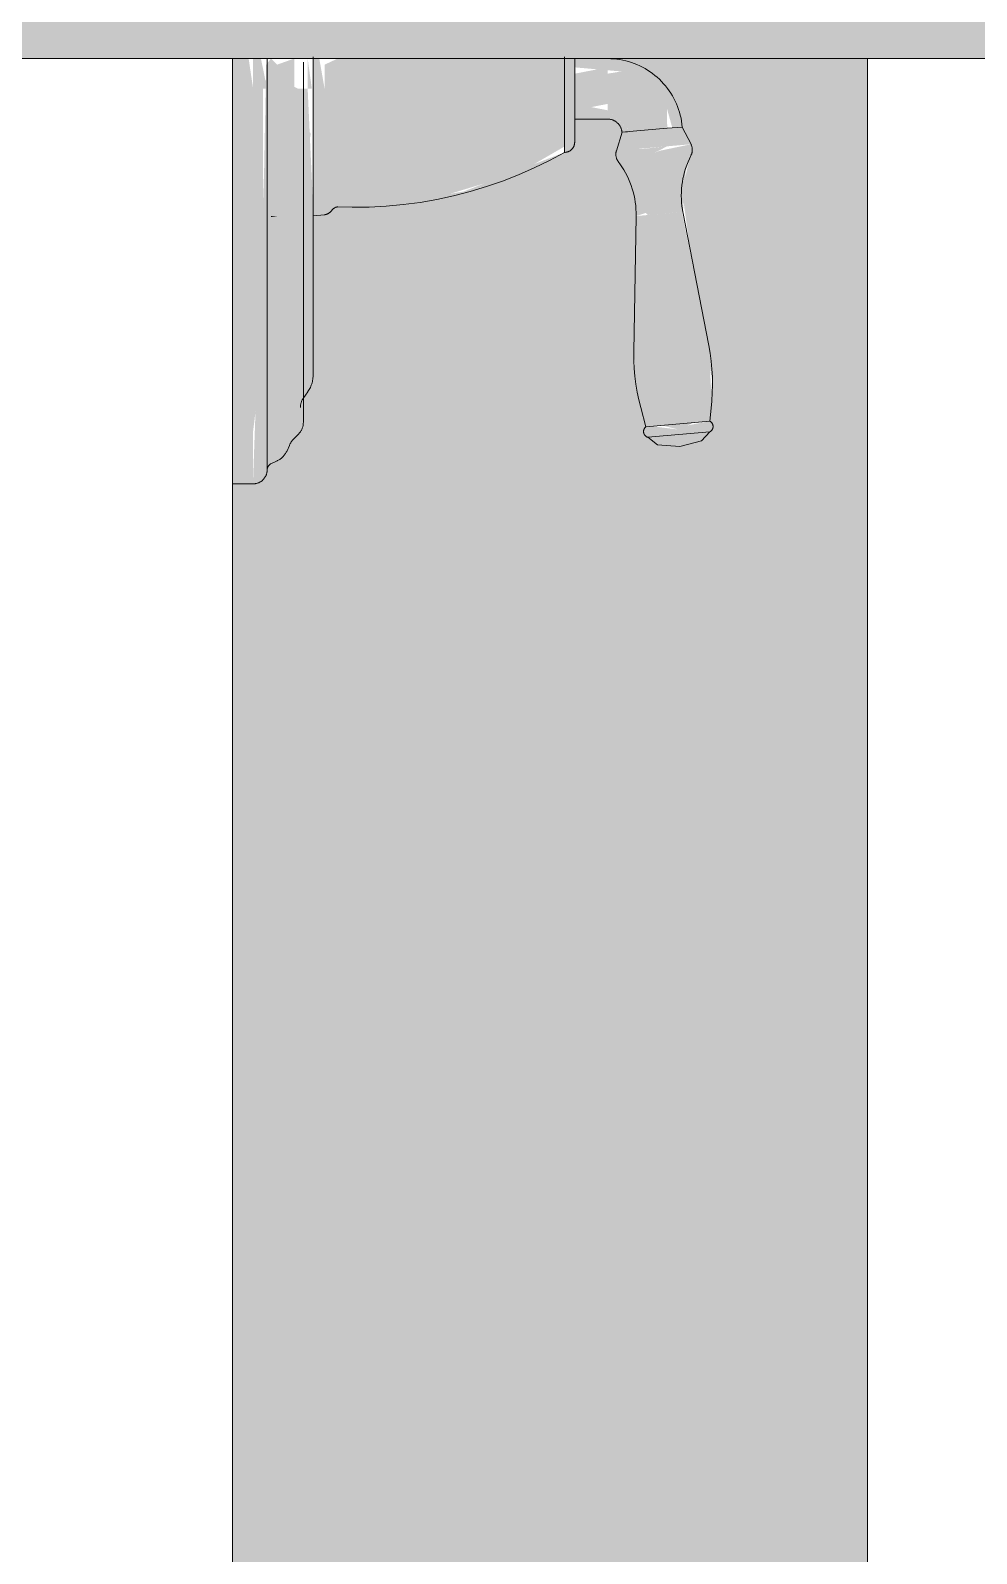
# Model space of a CAD drawing. Header units: inches. Extents: x 20478 to 36684, y -248 to 750.
# Drawn here: x 27580.21 to 27588.59, y 35.02 to 48.52 of the extents above; entities that cross this region are included whole.
import ezdxf

# ---------------------------------------------------------------- set-up
doc = ezdxf.new("R2010")
doc.units = ezdxf.units.IN
doc.header["$MEASUREMENT"] = 0
for name, color, linetype, lineweight in [('G-ANNO-TEXT', 231, 'Continuous', 9), ('I-WALL', 2, 'Continuous', 13), ('P-SANR-FIXT', 6, 'Continuous', 9), ('S-BEAM', 12, 'Continuous', 9)]:
    doc.layers.add(name, color=color, linetype=linetype, lineweight=lineweight)

# ---------------------------------------------------------------- blocks, each defined once
blk = doc.blocks.new('Shower-Kohler-Devonshire-T396_4X - Oil Rubbed Bronze-V52-Elevation - South')
at = {"layer": 'P-SANR-FIXT'}
h = blk.add_hatch(color=10, dxfattribs=at)
h.paths.add_polyline_path([(25355.328, 48), (25355.51, 48), (25355.47, 48.268), (25355.328, 48.268)], flags=0)
h.paths.add_polyline_path([(25355.51, 51.305), (25355.51, 51.447), (25355.328, 51.447), (25355.328, 51.305), (25355.39, 51.305)], flags=0)
for points in [[(25355.634, 48), (25355.579, 48.268), (25355.51, 48.268), (25355.51, 48), (25355.598, 48)], [(25355.993, 48), (25356.03, 48), (25355.993, 48.268)], [(25356.143, 48), (25356.096, 48.268), (25356.042, 48.268), (25356.042, 48)], [(25356.897, 48), (25358.268, 48), (25358.268, 48.268), (25356.259, 48.268), (25356.259, 48)], [(25358.359, 47.81), (25358.649, 47.866), (25358.649, 48.19), (25358.359, 48.134), (25358.359, 47.866)], [(25358.856, 47.622), (25359.178, 47.65), (25359.173, 47.942), (25359.098, 48.093), (25358.894, 48.173), (25358.649, 48.134), (25358.649, 47.81), (25358.831, 47.644)], [(25355.328, 44.553), (25355.51, 44.553), (25355.51, 48), (25355.328, 48), (25355.328, 44.969)], [(25355.874, 47.628), (25355.912, 47.707), (25355.874, 48)], [(25355.953, 47.649), (25355.993, 47.743), (25355.953, 48)], [(25356.042, 46.93), (25356.143, 46.939), (25356.143, 48), (25356.042, 48), (25356.042, 47.135)], [(25356.744, 46.983), (25357.02, 46.999), (25357.865, 47.255), (25358.268, 47.489), (25358.268, 48), (25356.259, 48), (25356.259, 47.004), (25356.484, 46.994)], [(25355.993, 47.472), (25356.021, 47.6), (25355.993, 47.649)], [(25358.728, 47.451), (25359.389, 47.509), (25359.311, 47.661), (25358.778, 47.615), (25358.732, 47.466)], [(25359.006, 46.882), (25359.317, 46.909), (25359.34, 47.261), (25359.374, 47.38), (25358.764, 47.327), (25358.886, 46.996)], [(25359.062, 47.432), (25359.178, 47.491), (25358.911, 47.462)], [(25355.722, 46.872), (25355.765, 47.292), (25355.722, 47.131)], [(25355.668, 46.864), (25355.722, 46.872), (25355.668, 46.872)], [(25358.882, 45.669), (25359.546, 45.727), (25359.308, 46.908), (25358.903, 46.873)], [(25358.943, 45.176), (25359.572, 45.23), (25359.546, 45.727), (25358.882, 45.669), (25358.911, 45.338)], [(25358.989, 45.006), (25359.556, 45.055), (25359.572, 45.23), (25358.943, 45.176)], [(25359.277, 44.981), (25359.414, 45.043), (25359.131, 45.018)], [(25359.286, 44.875), (25359.418, 44.949), (25359.143, 44.925)]]:
    blk.add_hatch(color=10, dxfattribs=at).paths.add_polyline_path(points, flags=0)
h = blk.add_hatch(color=10, dxfattribs=at)
h.paths.add_polyline_path([(25355.6, 47.044), (25355.634, 47.179), (25355.61, 47.177)], flags=0)
h.paths.add_polyline_path([(25355.51, 44.969), (25355.597, 45.679), (25355.598, 48), (25355.51, 48), (25355.51, 45.36)], flags=0)
at = {"layer": 'P-SANR-FIXT', "color": 250}
for p, q in [((25356.042, 48), (25356.042, 48.283)), ((25358.268, 48.284), (25358.268, 48)), ((25358.359, 48), (25358.359, 48.268)), ((25358.359, 48.268), (25358.359, 48.19)), ((25356.042, 46.93), (25356.042, 48)), ((25358.268, 48), (25358.268, 47.437)), ((25358.359, 47.732), (25358.359, 48)), ((25358.359, 47.81), (25358.359, 47.732)), ((25358.359, 47.732), (25358.649, 47.732)), ((25359.178, 47.65), (25358.777, 47.615)), ((25359.311, 47.661), (25359.178, 47.65)), ((25359.178, 47.65), (25359.311, 47.661)), ((25359.389, 47.509), (25359.311, 47.661)), ((25358.778, 47.615), (25358.728, 47.451)), ((25358.778, 47.615), (25358.826, 47.619)), ((25359.374, 47.38), (25359.39, 47.414)), ((25358.743, 47.357), (25358.764, 47.327)), ((25356.042, 46.875), (25356.143, 46.884)), ((25356.191, 46.907), (25356.223, 46.939)), ((25358.903, 46.873), (25358.882, 45.669)), ((25359.546, 45.727), (25359.317, 46.909)), ((25355.953, 45.257), (25355.993, 45.315)), ((25359.556, 45.055), (25359.572, 45.23)), ((25358.943, 45.176), (25358.989, 45.006)), ((25355.874, 44.903), (25355.912, 44.941)), ((25358.989, 45.006), (25359.556, 45.055)), ((25359.006, 44.913), (25359.556, 44.961)), ((25359.556, 44.961), (25359.418, 44.949)), ((25355.81, 44.793), (25355.831, 44.841)), ((25359.143, 44.925), (25359.006, 44.913)), ((25355.668, 44.678), (25355.722, 44.703)), ((25355.328, 44.5), (25355.51, 44.5))]:
    blk.add_line(p, q, dxfattribs=at)
at = {"layer": 'P-SANR-FIXT', "color": 250, "flags": 128}
for points in [[(25355.634, 48), (25355.634, 48.135), (25355.634, 48.268)], [(25355.634, 48.268), (25355.634, 48.171), (25355.634, 48.036), (25355.634, 48)], [(25355.955, 48), (25355.955, 48.118), (25355.955, 48.236)], [(25356.042, 48), (25356.042, 48.101), (25356.042, 48.202), (25356.042, 48.268)], [(25358.359, 48.27), (25358.359, 48.255), (25358.359, 48.239), (25358.359, 48.222), (25358.359, 48.205), (25358.359, 48.188)], [(25358.359, 48), (25358.359, 48.019), (25358.359, 48.038), (25358.359, 48.056), (25358.359, 48.075), (25358.359, 48.094), (25358.359, 48.112), (25358.359, 48.13), (25358.359, 48.148), (25358.359, 48.166), (25358.359, 48.184), (25358.359, 48.201), (25358.359, 48.218), (25358.359, 48.234), (25358.359, 48.25), (25358.359, 48.266)], [(25359.311, 47.661), (25359.308, 47.688), (25359.305, 47.714), (25359.3, 47.74), (25359.294, 47.766), (25359.287, 47.792), (25359.279, 47.817), (25359.27, 47.842), (25359.26, 47.867), (25359.249, 47.891), (25359.237, 47.915), (25359.224, 47.938), (25359.21, 47.961), (25359.195, 47.983), (25359.179, 48.004), (25359.163, 48.025), (25359.146, 48.045), (25359.128, 48.065), (25359.109, 48.084), (25359.089, 48.102), (25359.069, 48.119), (25359.048, 48.135), (25359.027, 48.151), (25359.004, 48.165), (25358.982, 48.179), (25358.958, 48.192), (25358.935, 48.204), (25358.91, 48.215), (25358.886, 48.225), (25358.861, 48.234), (25358.835, 48.241), (25358.81, 48.248), (25358.784, 48.254), (25358.758, 48.259), (25358.731, 48.263), (25358.705, 48.266), (25358.678, 48.267), (25358.652, 48.268)], [(25355.634, 48), (25355.634, 47.865), (25355.634, 47.73), (25355.634, 47.596), (25355.634, 47.462), (25355.634, 47.329), (25355.634, 47.197), (25355.634, 47.067), (25355.634, 46.938), (25355.634, 46.81), (25355.634, 46.685), (25355.634, 46.562), (25355.634, 46.441), (25355.634, 46.322), (25355.634, 46.206), (25355.634, 46.093), (25355.634, 45.983), (25355.634, 45.877), (25355.634, 45.773), (25355.634, 45.674), (25355.634, 45.578), (25355.634, 45.485), (25355.634, 45.397), (25355.634, 45.313), (25355.634, 45.234), (25355.634, 45.159), (25355.634, 45.088), (25355.634, 45.022), (25355.634, 44.961), (25355.634, 44.904), (25355.634, 44.853), (25355.634, 44.806), (25355.634, 44.765), (25355.634, 44.729), (25355.634, 44.698), (25355.634, 44.672), (25355.634, 44.652), (25355.634, 44.637), (25355.634, 44.628), (25355.634, 44.623), (25355.634, 44.623)], [(25355.634, 44.623), (25355.634, 44.626), (25355.634, 44.634), (25355.634, 44.647), (25355.634, 44.666), (25355.634, 44.691), (25355.634, 44.72), (25355.634, 44.755), (25355.634, 44.795), (25355.634, 44.84), (25355.634, 44.89), (25355.634, 44.945), (25355.634, 45.005), (25355.634, 45.07), (25355.634, 45.139), (25355.634, 45.213), (25355.634, 45.291), (25355.634, 45.374), (25355.634, 45.461), (25355.634, 45.552), (25355.634, 45.647), (25355.634, 45.746), (25355.634, 45.848), (25355.634, 45.954), (25355.634, 46.063), (25355.634, 46.176), (25355.634, 46.291), (25355.634, 46.408), (25355.634, 46.529), (25355.634, 46.652), (25355.634, 46.776), (25355.634, 46.903), (25355.634, 47.032), (25355.634, 47.162), (25355.634, 47.293), (25355.634, 47.426), (25355.634, 47.56), (25355.634, 47.694), (25355.634, 47.829), (25355.634, 47.964), (25355.634, 48)], [(25355.955, 45.043), (25355.955, 45.046), (25355.955, 45.053), (25355.955, 45.065), (25355.955, 45.081), (25355.955, 45.102), (25355.955, 45.128), (25355.955, 45.159), (25355.955, 45.194), (25355.955, 45.233), (25355.955, 45.277), (25355.955, 45.325), (25355.955, 45.378), (25355.955, 45.434), (25355.955, 45.495), (25355.955, 45.56), (25355.955, 45.629), (25355.955, 45.701), (25355.955, 45.777), (25355.955, 45.857), (25355.955, 45.94), (25355.955, 46.027), (25355.955, 46.116), (25355.955, 46.209), (25355.955, 46.304), (25355.955, 46.403), (25355.955, 46.503), (25355.955, 46.607), (25355.955, 46.712), (25355.955, 46.819), (25355.955, 46.929), (25355.955, 47.04), (25355.955, 47.152), (25355.955, 47.266), (25355.955, 47.381), (25355.955, 47.497), (25355.955, 47.614), (25355.955, 47.732), (25355.955, 47.85), (25355.955, 47.968), (25355.955, 48)], [(25356.042, 45.47), (25356.042, 45.472), (25356.042, 45.478), (25356.042, 45.488), (25356.042, 45.503), (25356.042, 45.521), (25356.042, 45.543), (25356.042, 45.569), (25356.042, 45.599), (25356.042, 45.632), (25356.042, 45.67), (25356.042, 45.711), (25356.042, 45.756), (25356.042, 45.805), (25356.042, 45.857), (25356.042, 45.912), (25356.042, 45.971), (25356.042, 46.033), (25356.042, 46.098), (25356.042, 46.166), (25356.042, 46.238), (25356.042, 46.312), (25356.042, 46.388), (25356.042, 46.467), (25356.042, 46.549), (25356.042, 46.633), (25356.042, 46.719), (25356.042, 46.808), (25356.042, 46.898), (25356.042, 46.99), (25356.042, 47.083), (25356.042, 47.178), (25356.042, 47.275), (25356.042, 47.372), (25356.042, 47.471), (25356.042, 47.57), (25356.042, 47.67), (25356.042, 47.771), (25356.042, 47.872), (25356.042, 47.973), (25356.042, 48)], [(25358.359, 47.529), (25358.359, 47.529), (25358.359, 47.53), (25358.359, 47.532), (25358.359, 47.535), (25358.359, 47.538), (25358.359, 47.542), (25358.359, 47.547), (25358.359, 47.552), (25358.359, 47.559), (25358.359, 47.566), (25358.359, 47.573), (25358.359, 47.582), (25358.359, 47.591), (25358.359, 47.601), (25358.359, 47.611), (25358.359, 47.622), (25358.359, 47.633), (25358.359, 47.646), (25358.359, 47.658), (25358.359, 47.672), (25358.359, 47.685), (25358.359, 47.7), (25358.359, 47.714), (25358.359, 47.73), (25358.359, 47.745), (25358.359, 47.761), (25358.359, 47.778), (25358.359, 47.795), (25358.359, 47.812), (25358.359, 47.829), (25358.359, 47.847), (25358.359, 47.865), (25358.359, 47.883), (25358.359, 47.901), (25358.359, 47.92), (25358.359, 47.939), (25358.359, 47.957), (25358.359, 47.976), (25358.359, 47.995), (25358.359, 48)], [(25358.359, 47.816), (25358.359, 47.799), (25358.359, 47.782), (25358.359, 47.766), (25358.359, 47.75), (25358.359, 47.734), (25358.359, 47.718), (25358.359, 47.704), (25358.359, 47.689), (25358.359, 47.675), (25358.359, 47.662), (25358.359, 47.649), (25358.359, 47.637), (25358.359, 47.625), (25358.359, 47.614), (25358.359, 47.603), (25358.359, 47.593), (25358.359, 47.584), (25358.359, 47.576), (25358.359, 47.568), (25358.359, 47.561), (25358.359, 47.554), (25358.359, 47.548), (25358.359, 47.543), (25358.359, 47.539), (25358.359, 47.535), (25358.359, 47.533), (25358.359, 47.53), (25358.359, 47.529), (25358.359, 47.529)], [(25355.955, 47.646), (25355.955, 47.529), (25355.955, 47.413), (25355.955, 47.297), (25355.955, 47.183), (25355.955, 47.07), (25355.955, 46.959), (25355.955, 46.849), (25355.955, 46.741), (25355.955, 46.635), (25355.955, 46.531), (25355.955, 46.43), (25355.955, 46.331), (25355.955, 46.234), (25355.955, 46.141), (25355.955, 46.051), (25355.955, 45.963), (25355.955, 45.879), (25355.955, 45.798), (25355.955, 45.721), (25355.955, 45.648), (25355.955, 45.578), (25355.955, 45.512), (25355.955, 45.45), (25355.955, 45.392), (25355.955, 45.339), (25355.955, 45.289), (25355.955, 45.244), (25355.955, 45.204), (25355.955, 45.168), (25355.955, 45.136), (25355.955, 45.109), (25355.955, 45.087), (25355.955, 45.069), (25355.955, 45.056), (25355.955, 45.047), (25355.955, 45.044), (25355.955, 45.043)], [(25358.649, 47.732), (25358.655, 47.732), (25358.66, 47.732), (25358.665, 47.731), (25358.67, 47.73), (25358.675, 47.729), (25358.68, 47.728), (25358.685, 47.727), (25358.69, 47.725), (25358.695, 47.724), (25358.699, 47.722), (25358.704, 47.72), (25358.709, 47.717), (25358.713, 47.715), (25358.718, 47.712), (25358.722, 47.71), (25358.726, 47.707), (25358.73, 47.703), (25358.734, 47.7), (25358.738, 47.697), (25358.742, 47.693), (25358.745, 47.689), (25358.748, 47.685), (25358.752, 47.681), (25358.755, 47.677), (25358.758, 47.673), (25358.76, 47.669), (25358.763, 47.664), (25358.765, 47.66), (25358.767, 47.655), (25358.769, 47.65), (25358.771, 47.645), (25358.772, 47.64), (25358.774, 47.635), (25358.775, 47.63), (25358.776, 47.625), (25358.777, 47.62), (25358.777, 47.615), (25358.777, 47.615)], [(25358.359, 47.529), (25358.359, 47.525), (25358.358, 47.521), (25358.358, 47.518), (25358.358, 47.514), (25358.357, 47.51), (25358.356, 47.507), (25358.355, 47.503), (25358.354, 47.5), (25358.353, 47.496), (25358.352, 47.493), (25358.35, 47.49), (25358.348, 47.486), (25358.347, 47.483), (25358.345, 47.48), (25358.343, 47.477), (25358.341, 47.474), (25358.338, 47.471), (25358.336, 47.468), (25358.334, 47.465), (25358.331, 47.463), (25358.328, 47.46), (25358.326, 47.458), (25358.323, 47.456), (25358.32, 47.454), (25358.317, 47.451), (25358.314, 47.45), (25358.31, 47.448), (25358.307, 47.446), (25358.304, 47.445), (25358.3, 47.443), (25358.297, 47.442), (25358.293, 47.441), (25358.29, 47.44), (25358.286, 47.439), (25358.283, 47.438), (25358.279, 47.438), (25358.275, 47.437), (25358.272, 47.437), (25358.268, 47.437), (25358.268, 47.437)], [(25359.389, 47.509), (25359.39, 47.505), (25359.392, 47.501), (25359.394, 47.497), (25359.395, 47.493), (25359.396, 47.489), (25359.397, 47.485), (25359.398, 47.48), (25359.399, 47.476), (25359.4, 47.472), (25359.4, 47.468), (25359.4, 47.463), (25359.4, 47.459), (25359.4, 47.455), (25359.4, 47.45), (25359.399, 47.446), (25359.399, 47.442), (25359.398, 47.437), (25359.397, 47.433), (25359.396, 47.429), (25359.395, 47.425), (25359.393, 47.421), (25359.391, 47.417), (25359.39, 47.414)], [(25358.268, 47.437), (25358.134, 47.365), (25357.999, 47.299), (25357.86, 47.238), (25357.719, 47.183), (25357.577, 47.134), (25357.432, 47.09), (25357.285, 47.052), (25357.138, 47.02), (25356.989, 46.994), (25356.839, 46.974), (25356.688, 46.96), (25356.537, 46.952), (25356.386, 46.95), (25356.259, 46.953)], [(25358.743, 47.357), (25358.74, 47.361), (25358.738, 47.365), (25358.736, 47.368), (25358.734, 47.372), (25358.732, 47.376), (25358.73, 47.38), (25358.729, 47.384), (25358.728, 47.388), (25358.726, 47.393), (25358.725, 47.397), (25358.725, 47.401), (25358.724, 47.405), (25358.724, 47.41), (25358.723, 47.414), (25358.723, 47.418), (25358.723, 47.423), (25358.723, 47.427), (25358.724, 47.431), (25358.724, 47.436), (25358.725, 47.44), (25358.726, 47.444), (25358.727, 47.448), (25358.728, 47.451)], [(25359.374, 47.38), (25359.362, 47.352), (25359.351, 47.324), (25359.341, 47.295), (25359.332, 47.265), (25359.324, 47.235), (25359.317, 47.205), (25359.312, 47.175), (25359.308, 47.145), (25359.305, 47.114), (25359.303, 47.084), (25359.302, 47.053), (25359.303, 47.022), (25359.305, 46.991), (25359.308, 46.961), (25359.313, 46.931), (25359.317, 46.909)], [(25358.903, 46.873), (25358.903, 46.904), (25358.901, 46.934), (25358.899, 46.965), (25358.895, 46.995), (25358.89, 47.026), (25358.884, 47.056), (25358.877, 47.086), (25358.868, 47.115), (25358.858, 47.144), (25358.847, 47.173), (25358.835, 47.201), (25358.822, 47.229), (25358.808, 47.256), (25358.793, 47.283), (25358.776, 47.309), (25358.764, 47.327)], [(25356.042, 46.922), (25356.042, 46.832), (25356.042, 46.743), (25356.042, 46.656), (25356.042, 46.572), (25356.042, 46.489), (25356.042, 46.409), (25356.042, 46.332), (25356.042, 46.257), (25356.042, 46.185), (25356.042, 46.116), (25356.042, 46.05), (25356.042, 45.987), (25356.042, 45.928), (25356.042, 45.871), (25356.042, 45.818), (25356.042, 45.769), (25356.042, 45.723), (25356.042, 45.681), (25356.042, 45.642), (25356.042, 45.607), (25356.042, 45.577), (25356.042, 45.549), (25356.042, 45.526), (25356.042, 45.507), (25356.042, 45.492), (25356.042, 45.481), (25356.042, 45.474), (25356.042, 45.47), (25356.042, 45.47)], [(25356.191, 46.907), (25356.189, 46.905), (25356.187, 46.903), (25356.184, 46.901), (25356.182, 46.899), (25356.179, 46.897), (25356.177, 46.895), (25356.174, 46.894), (25356.171, 46.892), (25356.168, 46.891), (25356.165, 46.89), (25356.163, 46.889), (25356.16, 46.888), (25356.157, 46.887), (25356.153, 46.886), (25356.15, 46.885), (25356.147, 46.885), (25356.144, 46.884), (25356.143, 46.884)], [(25356.259, 46.953), (25356.257, 46.953), (25356.255, 46.953), (25356.253, 46.953), (25356.251, 46.952), (25356.249, 46.952), (25356.248, 46.952), (25356.246, 46.951), (25356.244, 46.951), (25356.242, 46.95), (25356.24, 46.95), (25356.239, 46.949), (25356.237, 46.948), (25356.235, 46.947), (25356.233, 46.946), (25356.232, 46.945), (25356.23, 46.944), (25356.229, 46.943), (25356.227, 46.942), (25356.226, 46.941), (25356.224, 46.94), (25356.223, 46.939)], [(25358.943, 45.176), (25358.926, 45.244), (25358.912, 45.313), (25358.9, 45.383), (25358.891, 45.453), (25358.885, 45.523), (25358.882, 45.594), (25358.882, 45.665), (25358.882, 45.669)], [(25359.546, 45.727), (25359.558, 45.658), (25359.568, 45.587), (25359.574, 45.517), (25359.578, 45.447), (25359.579, 45.376), (25359.577, 45.305), (25359.572, 45.235), (25359.572, 45.23)], [(25356.042, 45.47), (25356.042, 45.459), (25356.041, 45.449), (25356.04, 45.438), (25356.039, 45.427), (25356.037, 45.416), (25356.035, 45.406), (25356.032, 45.395), (25356.029, 45.385), (25356.025, 45.375), (25356.021, 45.365), (25356.017, 45.355), (25356.012, 45.345), (25356.007, 45.336), (25356.001, 45.326), (25355.995, 45.317), (25355.993, 45.315)], [(25355.953, 45.257), (25355.95, 45.253), (25355.947, 45.248), (25355.944, 45.243), (25355.942, 45.238), (25355.939, 45.233), (25355.937, 45.228), (25355.935, 45.222), (25355.934, 45.217), (25355.932, 45.212), (25355.931, 45.206), (25355.93, 45.201), (25355.929, 45.195), (25355.928, 45.189), (25355.928, 45.184), (25355.928, 45.178), (25355.928, 45.177)], [(25355.955, 45.043), (25355.954, 45.038), (25355.954, 45.032), (25355.953, 45.026), (25355.953, 45.02), (25355.952, 45.015), (25355.95, 45.009), (25355.949, 45.004), (25355.947, 44.998), (25355.945, 44.993), (25355.943, 44.987), (25355.941, 44.982), (25355.938, 44.977), (25355.935, 44.972), (25355.932, 44.967), (25355.929, 44.962), (25355.926, 44.957), (25355.922, 44.953), (25355.919, 44.948), (25355.915, 44.944), (25355.912, 44.941)], [(25359.006, 44.913), (25359.004, 44.914), (25359.002, 44.914), (25359, 44.915), (25358.998, 44.916), (25358.996, 44.917), (25358.994, 44.918), (25358.992, 44.919), (25358.991, 44.92), (25358.989, 44.922), (25358.987, 44.923), (25358.986, 44.925), (25358.984, 44.926), (25358.983, 44.928), (25358.981, 44.929), (25358.98, 44.931), (25358.979, 44.932), (25358.977, 44.934), (25358.976, 44.936), (25358.975, 44.938), (25358.974, 44.94), (25358.973, 44.942), (25358.972, 44.944), (25358.972, 44.946), (25358.971, 44.948), (25358.97, 44.95), (25358.97, 44.952), (25358.969, 44.954), (25358.969, 44.956), (25358.969, 44.958), (25358.969, 44.96), (25358.969, 44.962), (25358.969, 44.964), (25358.969, 44.966), (25358.969, 44.969), (25358.969, 44.971), (25358.969, 44.973), (25358.97, 44.975), (25358.97, 44.977), (25358.971, 44.979), (25358.972, 44.981), (25358.972, 44.983), (25358.973, 44.985), (25358.974, 44.987), (25358.975, 44.989), (25358.976, 44.991), (25358.977, 44.992), (25358.978, 44.994), (25358.98, 44.996), (25358.981, 44.998), (25358.982, 44.999), (25358.984, 45.001), (25358.985, 45.002), (25358.987, 45.004), (25358.988, 45.005), (25358.989, 45.006)], [(25359.29, 44.832), (25359.482, 44.88), (25359.556, 44.961)], [(25359.556, 44.961), (25359.482, 44.88), (25359.29, 44.832)], [(25359.556, 45.055), (25359.558, 45.054), (25359.559, 45.053), (25359.561, 45.052), (25359.563, 45.051), (25359.565, 45.049), (25359.566, 45.048), (25359.568, 45.047), (25359.569, 45.045), (25359.571, 45.044), (25359.572, 45.042), (25359.573, 45.04), (25359.575, 45.039), (25359.576, 45.037), (25359.577, 45.035), (25359.578, 45.033), (25359.579, 45.031), (25359.58, 45.029), (25359.581, 45.027), (25359.581, 45.025), (25359.582, 45.023), (25359.583, 45.021), (25359.583, 45.019), (25359.583, 45.017), (25359.584, 45.015), (25359.584, 45.013), (25359.584, 45.011), (25359.584, 45.009), (25359.584, 45.007), (25359.584, 45.004), (25359.584, 45.002), (25359.584, 45), (25359.583, 44.998), (25359.583, 44.996), (25359.582, 44.994), (25359.582, 44.992), (25359.581, 44.99), (25359.58, 44.988), (25359.579, 44.986), (25359.578, 44.984), (25359.577, 44.982), (25359.576, 44.98), (25359.575, 44.979), (25359.574, 44.977), (25359.573, 44.975), (25359.571, 44.974), (25359.57, 44.972), (25359.569, 44.97), (25359.567, 44.969), (25359.565, 44.968), (25359.564, 44.966), (25359.562, 44.965), (25359.56, 44.964), (25359.559, 44.963), (25359.557, 44.962), (25359.556, 44.961)], [(25355.874, 44.903), (25355.868, 44.897), (25355.863, 44.891), (25355.857, 44.884), (25355.852, 44.878), (25355.848, 44.871), (25355.843, 44.864), (25355.839, 44.857), (25355.835, 44.85), (25355.832, 44.842), (25355.831, 44.841)], [(25359.006, 44.913), (25359.093, 44.846), (25359.29, 44.832)], [(25359.29, 44.832), (25359.093, 44.846), (25359.006, 44.913)], [(25355.668, 44.678), (25355.666, 44.677), (25355.664, 44.676), (25355.662, 44.674), (25355.66, 44.673), (25355.658, 44.672), (25355.656, 44.67), (25355.654, 44.669), (25355.652, 44.667), (25355.651, 44.665), (25355.649, 44.663), (25355.647, 44.662), (25355.646, 44.66), (25355.645, 44.658), (25355.643, 44.656), (25355.642, 44.654), (25355.641, 44.652), (25355.64, 44.649), (25355.639, 44.647), (25355.638, 44.645), (25355.637, 44.643), (25355.636, 44.64), (25355.636, 44.638), (25355.635, 44.636), (25355.635, 44.633), (25355.634, 44.631), (25355.634, 44.629), (25355.634, 44.626), (25355.634, 44.624), (25355.634, 44.623)], [(25355.81, 44.793), (25355.807, 44.786), (25355.803, 44.78), (25355.8, 44.774), (25355.796, 44.768), (25355.792, 44.762), (25355.788, 44.756), (25355.783, 44.75), (25355.778, 44.745), (25355.773, 44.739), (25355.768, 44.734), (25355.763, 44.73), (25355.757, 44.725), (25355.752, 44.721), (25355.746, 44.716), (25355.74, 44.713), (25355.733, 44.709), (25355.727, 44.706), (25355.722, 44.703)], [(25355.634, 44.623), (25355.634, 44.618), (25355.633, 44.613), (25355.633, 44.608), (25355.632, 44.604), (25355.631, 44.599), (25355.63, 44.594), (25355.629, 44.589), (25355.627, 44.584), (25355.626, 44.58), (25355.624, 44.575), (25355.622, 44.571), (25355.62, 44.566), (25355.617, 44.562), (25355.615, 44.558), (25355.612, 44.554), (25355.609, 44.55), (25355.606, 44.546), (25355.603, 44.542), (25355.6, 44.538), (25355.596, 44.535), (25355.593, 44.531), (25355.589, 44.528), (25355.585, 44.525), (25355.581, 44.522), (25355.577, 44.52), (25355.573, 44.517), (25355.569, 44.515), (25355.564, 44.512), (25355.56, 44.51), (25355.555, 44.508), (25355.55, 44.507), (25355.546, 44.505), (25355.541, 44.504), (25355.536, 44.503), (25355.531, 44.502), (25355.527, 44.501), (25355.522, 44.501), (25355.517, 44.5), (25355.512, 44.5), (25355.51, 44.5)]]:
    blk.add_lwpolyline(points, dxfattribs=at)
blk = doc.blocks.new('Locker Rooms and Restrooms_rvt-2-Elevation - South')
at = {"layer": 'I-WALL'}
h = blk.add_hatch(color=253, dxfattribs=at)
h.paths.add_polyline_path([(25640.378, 32.604), (25640.456, 32.642), (25640.363, 32.755), (25640.376, 32.625)], flags=0)
h.paths.add_polyline_path([(25642.809, 47.616), (25642.862, 47.231), (25642.809, 46.872), (25642.768, 47.344), (25642.809, 47.573)], flags=0)
h.paths.add_polyline_path([(25606.703, 2.244), (25643.203, 2.244), (25643.203, 31.438), (25642.921, 31.438), (25642.921, 32.25), (25640.869, 32.308), (25640.666, 32.35), (25640.598, 32.38), (25640.429, 32.531), (25640.273, 32.806), (25640.228, 32.806), (25640.234, 33.173), (25640.282, 33), (25640.355, 33), (25640.282, 33.225), (25640.427, 33.483), (25640.622, 33.601), (25640.703, 33.601), (25640.732, 33.565), (25641.117, 33.721), (25641.205, 33.686), (25641.885, 33.735), (25642.921, 33.75), (25642.921, 34.563), (25643.203, 34.563), (25643.203, 44.553), (25643.02, 44.553), (25642.973, 45.206), (25642.934, 45.575), (25642.862, 48.215), (25642.809, 48.268), (25642.657, 48.215), (25642.618, 48.268), (25642.577, 48.215), (25642.537, 47.472), (25642.505, 47.786), (25642.488, 46.93), (25642.388, 46.983), (25642.388, 48.268), (25642.271, 48.209), (25642.271, 47.004), (25641.492, 47.004), (25640.666, 47.255), (25640.263, 47.478), (25640.263, 48.268), (25606.703, 48.268), (25606.703, 34.563), (25606.984, 34.563), (25606.984, 33.75), (25608.749, 33.716), (25609.399, 33.553), (25609.342, 33.516), (25609.444, 33.368), (25609.619, 33.184), (25609.674, 33.184), (25609.686, 33.124), (25609.677, 32.806), (25609.633, 32.764), (25609.308, 32.38), (25609.27, 32.413), (25609.219, 32.413), (25609.092, 32.378), (25609.033, 32.339), (25609.008, 32.293), (25608.18, 32.275), (25606.984, 32.219), (25606.984, 31.438), (25606.703, 31.438), (25606.703, 17.884)], flags=0)
h.paths.add_polyline_path([(25648.828, 2.244), (25654.453, 2.244), (25654.453, 48.268), (25651.768, 48.268), (25651.768, 47.437), (25650.873, 47.09), (25650.244, 46.983), (25649.759, 47.004), (25649.759, 48.268), (25649.643, 48.214), (25649.643, 46.939), (25649.542, 46.93), (25649.493, 48), (25649.453, 48), (25649.412, 48), (25649.374, 48.017), (25649.374, 48.268), (25649.222, 48.214), (25649.168, 48.268), (25649.125, 48.214), (25649.107, 47.265), (25649.01, 44.553), (25648.828, 44.553), (25648.828, 34.563), (25649.109, 34.563), (25649.109, 33.75), (25650.845, 33.721), (25651.522, 33.552), (25651.467, 33.516), (25651.553, 33.378), (25651.743, 33.194), (25651.794, 33.164), (25651.811, 33.124), (25651.802, 32.806), (25651.758, 32.764), (25651.433, 32.38), (25651.395, 32.413), (25651.344, 32.413), (25651.217, 32.378), (25651.158, 32.339), (25651.133, 32.293), (25650.305, 32.275), (25649.109, 32.219), (25649.109, 31.438), (25648.828, 31.438), (25648.828, 9.839)], flags=0)
h.paths.add_polyline_path([(25640.869, 32.413), (25640.846, 32.494), (25640.779, 32.47)], flags=0)
h.paths.add_polyline_path([(25651.275, 33.516), (25651.242, 33.64), (25651.177, 33.595), (25651.27, 33.52)], flags=0)
h.paths.add_polyline_path([(25609.15, 33.516), (25609.142, 33.635), (25609.052, 33.595), (25609.145, 33.52)], flags=0)
h.paths.add_polyline_path([(25652.786, 44.875), (25652.738, 44.933), (25652.88, 44.928)], flags=0)
h.paths.add_polyline_path([(25639.244, 44.875), (25639.15, 44.946), (25639.292, 44.892)], flags=0)
h.paths.add_polyline_path([(25639.254, 44.981), (25638.975, 45.055), (25638.965, 45.569), (25638.984, 45.727), (25639.218, 46.909), (25639.311, 46.909), (25639.22, 47.091), (25639.192, 47.255), (25639.156, 47.38), (25639.766, 47.327), (25639.649, 47.022), (25639.628, 46.873), (25639.635, 45.419), (25639.524, 45.007), (25639.292, 44.991)], flags=0)
h.paths.add_polyline_path([(25652.777, 44.981), (25652.486, 45.018), (25652.387, 45.569), (25652.383, 45.713), (25652.403, 46.873), (25652.487, 46.9), (25652.374, 47.081), (25652.299, 47.255), (25652.264, 47.327), (25652.874, 47.38), (25652.81, 47.091), (25652.88, 46.582), (25653.075, 45.419), (25653.046, 45.054), (25652.859, 45.018)], flags=0)
h.paths.add_polyline_path([(25639.468, 47.432), (25639.173, 47.57), (25639.22, 47.661), (25639.352, 47.661), (25639.386, 48), (25639.432, 48.093), (25639.733, 48.158), (25639.881, 48.19), (25640.172, 48.134), (25640.172, 47.81), (25639.881, 47.81), (25639.753, 47.615), (25639.753, 47.456), (25639.564, 47.451)], flags=0)
h.paths.add_polyline_path([(25652.562, 47.432), (25652.249, 47.519), (25652.278, 47.615), (25652.35, 47.626), (25652.149, 47.81), (25651.859, 47.866), (25651.859, 48.19), (25652.494, 48.134), (25652.608, 48.074), (25652.687, 47.784), (25652.723, 47.654), (25652.811, 47.661), (25652.889, 47.509), (25652.611, 47.451)], flags=0)
h.paths.add_polyline_path([(25642.657, 47.628), (25642.618, 47.669), (25642.657, 47.632)], flags=0)
h.paths.add_polyline_path([(25642.483, 51.305), (25643.02, 51.305), (25643.02, 51.447), (25643.203, 51.447), (25643.203, 70.835), (25643.066, 70.858), (25643.066, 73.142), (25643.203, 73.165), (25643.203, 96), (25606.703, 95.999), (25606.703, 51.305), (25638.163, 51.305)], flags=0)
h.paths.add_polyline_path([(25654.453, 51.305), (25654.406, 65.93), (25653.679, 65.293), (25653.558, 65.218), (25653.425, 65.407), (25654.453, 66.474), (25654.442, 66.591), (25653.385, 65.534), (25653.435, 66.231), (25653.558, 66.499), (25654.453, 67.442), (25654.414, 67.442), (25654.009, 67.119), (25653.868, 66.999), (25653.751, 66.957), (25653.58, 66.874), (25653.515, 66.81), (25653.531, 67.576), (25653.191, 68.349), (25652.877, 68.911), (25652.91, 69.021), (25652.833, 69.068), (25653.633, 69.818), (25653.661, 69.695), (25654.05, 70.084), (25654.453, 69.819), (25654.453, 96), (25648.828, 95.999), (25648.828, 73.165), (25648.965, 73.142), (25648.965, 70.858), (25648.828, 70.835), (25648.828, 51.447), (25649.01, 51.447), (25649.01, 51.305), (25651.123, 51.305)], flags=0)
h.paths.add_polyline_path([(25638.453, 65.191), (25637.64, 65.926), (25636.612, 66.827), (25635.855, 67.609), (25635.831, 67.668), (25635.465, 68.021), (25634.322, 69.369), (25634.511, 69.502), (25635.612, 68.409), (25635.648, 68.455), (25636.374, 67.643), (25636.53, 67.482), (25638.605, 65.407), (25638.473, 65.218)], flags=0)
h.paths.add_polyline_path([(25638.645, 65.534), (25634.638, 69.542), (25635.334, 69.492), (25635.602, 69.369), (25638.559, 66.359), (25638.645, 66.058), (25638.645, 65.611)], flags=0)
h.paths.add_polyline_path([(25638.798, 69.401), (25638.844, 69.467), (25638.921, 69.294), (25638.771, 69.294), (25638.795, 69.387)], flags=0)
h.paths.add_polyline_path([(25638.515, 66.81), (25638.386, 66.939), (25638.293, 66.883), (25638.181, 66.922), (25638.163, 66.895), (25636.003, 69.126), (25636.201, 69.035), (25636.201, 69.113), (25636.051, 69.189), (25635.978, 69.347), (25635.978, 69.409), (25636.679, 69.396), (25637.453, 69.736), (25638.014, 70.051), (25638.114, 69.999), (25638.172, 70.094), (25638.798, 69.401), (25638.71, 69.355), (25639.188, 68.877), (25638.648, 67.955), (25638.489, 67.424), (25638.499, 67.185)], flags=0)
h.paths.add_polyline_path([(25634.898, 68.723), (25634.881, 68.763), (25634.888, 68.729)], flags=0)
h.paths.add_polyline_path([(25638.921, 69.143), (25638.944, 69.294), (25639.033, 69.181)], flags=0)
h.paths.add_polyline_path([(25651.084, 71.278), (25651.092, 71.361), (25651.079, 71.287)], flags=0)
h.paths.add_polyline_path([(25652.8, 69.486), (25652.561, 69.659), (25652.163, 70.109), (25652.17, 70.191), (25650.872, 71.419), (25650.691, 71.523), (25650.179, 71.6), (25649.238, 71.654), (25649.238, 72.4), (25650.306, 72.346), (25650.306, 72.283), (25650.513, 72.359), (25651.033, 72.255), (25651.518, 71.914), (25651.611, 71.806), (25651.687, 71.806), (25652.793, 70.738), (25652.87, 70.764), (25653.441, 70.127), (25653.293, 70.003), (25653.359, 69.969), (25652.966, 69.667), (25652.934, 69.646), (25652.83, 69.522)], flags=0)
h.paths.add_polyline_path([(25639.23, 69.486), (25639.106, 69.634), (25639.072, 69.569), (25638.771, 69.961), (25638.697, 70.037), (25638.606, 70.159), (25638.771, 70.374), (25639.212, 70.764), (25639.295, 70.757), (25640.419, 71.806), (25640.478, 71.806), (25640.591, 71.984), (25641.142, 72.284), (25641.624, 72.335), (25641.725, 72.346), (25641.725, 72.4), (25642.793, 72.346), (25642.793, 71.6), (25641.666, 71.588), (25641.304, 71.516), (25640.806, 71.136), (25639.841, 70.134), (25639.867, 70.057), (25639.262, 69.502)], flags=0)
h.paths.add_polyline_path([(25639.009, 69.497), (25638.791, 69.634), (25638.962, 69.541)], flags=0)
h.paths.add_polyline_path([(25653.149, 69.544), (25653.302, 69.733), (25653.26, 69.655), (25653.15, 69.544)], flags=0)
h.paths.add_polyline_path([(25653.54, 69.574), (25653.633, 69.667), (25653.529, 69.667), (25653.536, 69.607)], flags=0)
h.paths.add_polyline_path([(25653.784, 69.818), (25653.664, 69.865), (25653.746, 69.929), (25653.776, 69.841)], flags=0)
h.paths.add_polyline_path([(25641.725, 71.6), (25641.712, 71.657), (25641.694, 71.612)], flags=0)
at = {"layer": 'I-WALL', "color": 130}
for p, q in [((25648.828, 48.268), (25648.828, 2.244)), ((25654.453, 2.244), (25654.453, 48.268))]:
    blk.add_line(p, q, dxfattribs=at)
at = {"color": 250, "lineweight": 9}
blk.add_blockref('Shower-Kohler-Devonshire-T396_4X - Oil Rubbed Bronze-V52-Elevation - South', (293.5, 0), dxfattribs=at)
blk = doc.blocks.new('Girt_C - 8_D-1076207-Elevation - South')
at = {"layer": 'S-BEAM'}
h = blk.add_hatch(color=256, dxfattribs=at)
h.paths.add_polyline_path([(25501.078, 48.268), (25501.078, 48.75), (25320.575, 48.75), (25320.575, 48.268), (25499.93, 48.268)], flags=0)
h.paths.add_polyline_path([(25085.23, 48.268), (25110.265, 48.268), (25110.265, 48.75), (25076.078, 48.75), (25076.078, 48.268)], flags=0)
h.paths.add_polyline_path([(25836.265, 48.268), (25836.265, 48.75), (25836.109, 48.75), (25836.109, 48.268)], flags=0)
h.paths.add_polyline_path([(25834.109, 48.268), (25834.109, 48.75), (25799.921, 48.75), (25799.921, 48.268), (25810.955, 48.268)], flags=0)
h.paths.add_polyline_path([(25112.265, 48.268), (25112.515, 48.268), (25112.515, 48.75), (25112.265, 48.75)], flags=0)
h.paths.add_polyline_path([(25669.331, 48.268), (25669.331, 48.75), (25522.453, 48.75), (25522.453, 48.268), (25655.442, 48.268)], flags=0)
h.paths.add_polyline_path([(25517.89, 48.268), (25517.89, 48.75), (25505.64, 48.75), (25505.64, 48.268), (25517.209, 48.268)], flags=0)
blk.add_line((25522.453, 48.268), (25669.331, 48.268), dxfattribs=at)

msp = doc.modelspace()

# ---------------------------------------------------------------- linework, layer by layer
at = {"layer": 'G-ANNO-TEXT', "color": 145}
for centre, radius, start in [((27963.3916, 425.57425), 627.26601, 197.19941499), ((27963.3916, 318.49114), 520.1829, 209.7795484)]:
    msp.add_arc(centre, radius, start, 270, dxfattribs=at)

# ---------------------------------------------------------------- block references
at = {"color": 250, "lineweight": 5}
msp.add_blockref('Locker Rooms and Restrooms_rvt-2-Elevation - South', (1933.17007, 0), dxfattribs=at)
at = {"layer": 'S-BEAM'}
msp.add_blockref('Girt_C - 8_D-1076207-Elevation - South', (1933.17007, 0), dxfattribs=at)

doc.saveas('drawing.dxf')
